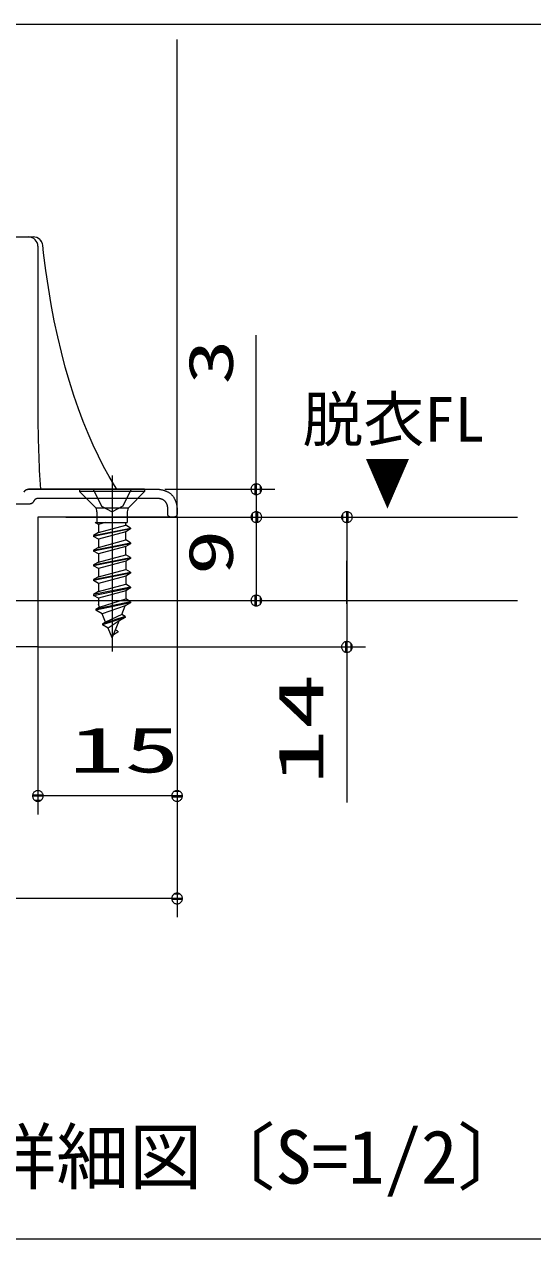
# Model space of a CAD drawing. Units: millimetres on the paper. Extents: x -305 to 305, y -152 to 152.
# Drawn here: x -2.4 to 25, y -98 to -32.5 of the extents above; entities that cross this region are included whole.
import ezdxf
from ezdxf.enums import TextEntityAlignment as Align

# ---------------------------------------------------------------- set-up
doc = ezdxf.new("R2010")
doc.units = ezdxf.units.MM
doc.linetypes.add('LONG_CHAIN', pattern=[21, 18, -1, 1, -1])
doc.linetypes.add('LONG_DASHED2', pattern=[13, 12, -1])
doc.layers.add('0-2_0', color=7, linetype='Continuous', lineweight=9)
doc.layers.add('0-4_S4', color=7, linetype='Continuous', lineweight=9)
doc.styles.add('ＭＳ ゴシック', font='')
doc.styles.get('ＭＳ ゴシック').set_extended_font_data('MS Gothic')

# ---------------------------------------------------------------- blocks, each defined once
blk = doc.blocks.new('_DOTSMALL')
at = {"layer": '0-2_0'}
for p, q in [((0.0746, 0.1), (-0.0746, 0.1)), ((0.1223, -0.0248), (-0.1223, -0.0248))]:
    blk.add_line(p, q, dxfattribs=at)
for points in [[(0.125, 0), (0.124, 0.0157), (0.1211, 0.0311), (0.1162, 0.046), (0.1095, 0.0602), (0.1011, 0.0735), (0.0911, 0.0856), (0.0797, 0.0963), (0.067, 0.1055), (0.0532, 0.1131), (0.0386, 0.1189), (0.0234, 0.1228), (0.0078, 0.1248), (-0.0078, 0.1248), (-0.0234, 0.1228), (-0.0386, 0.1189), (-0.0532, 0.1131), (-0.067, 0.1055), (-0.0797, 0.0963), (-0.0911, 0.0856), (-0.1011, 0.0735), (-0.1095, 0.0602), (-0.1162, 0.046), (-0.1211, 0.0311), (-0.124, 0.0157), (-0.125, 0), (0, 0)], [(-0.125, 0), (-0.124, -0.0157), (-0.1211, -0.0311), (-0.1162, -0.046), (-0.1095, -0.0602), (-0.1011, -0.0735), (-0.0911, -0.0856), (-0.0797, -0.0963), (-0.067, -0.1055), (-0.0532, -0.1131), (-0.0386, -0.1189), (-0.0234, -0.1228), (-0.0078, -0.1248), (0.0078, -0.1248), (0.0234, -0.1228), (0.0386, -0.1189), (0.0532, -0.1131), (0.067, -0.1055), (0.0797, -0.0963), (0.0911, -0.0856), (0.1011, -0.0735), (0.1095, -0.0602), (0.1162, -0.046), (0.1211, -0.0311), (0.124, -0.0157), (0.125, 0), (0, 0)]]:
    blk.add_lwpolyline(points, close=True, dxfattribs=at)

msp = doc.modelspace()

# ---------------------------------------------------------------- linework, layer by layer
at = {"layer": '0-4_S4'}
for p, q in [((-56.733, -32.546), (26.244, -32.546)), ((5.878, -59.109), (5.878, -33.359)), ((-2.873, -44.009), (-1.873, -44.009)), ((-1.623, -44.509), (-1.623, -53.483)), ((10.151, -57.61), (10.151, -49.303)), ((-2.14, -57.609), (4.878, -57.609)), ((2.632, -57.609), (-2.123, -57.609)), ((4.878, -58.109), (-1.622, -58.109)), ((0.628, -57.609), (0.628, -57.734)), ((4.128, -57.609), (0.628, -57.609)), ((4.128, -57.734), (0.628, -57.734)), ((0.628, -57.734), (1.444, -58.55)), ((4.128, -57.734), (3.313, -58.55)), ((4.128, -57.609), (4.128, -57.734)), ((5.228, -57.61), (11.151, -57.61)), ((10.151, -57.61), (10.151, -59.107)), ((-2.08, -58.409), (-4.172, -58.409)), ((1.503, -58.609), (3.253, -58.609)), ((1.561, -58.833), (1.561, -59.403)), ((3.196, -58.833), (3.196, -59.403)), ((5.378, -58.959), (5.378, -58.609)), ((5.878, -58.609), (5.878, -58.959)), ((5.878, -59.109), (-1.622, -59.109)), ((-1.622, -59.109), (-1.622, -66.109)), ((-0.114, -59.107), (24.235, -59.107)), ((1.467, -59.403), (3.196, -59.403)), ((1.641, -59.504), (1.641, -59.945)), ((1.641, -59.945), (3.116, -59.548)), ((3.116, -59.548), (3.116, -59.403)), ((3.378, -59.699), (3.116, -59.548)), ((5.728, -59.109), (5.528, -59.109)), ((5.878, -59.109), (16.032, -59.109)), ((5.878, -59.109), (5.878, -80.668)), ((5.878, -59.109), (5.878, -75.141)), ((10.151, -59.107), (10.151, -63.609)), ((15.032, -59.109), (15.032, -66.109)), ((1.378, -60.097), (3.378, -59.699)), ((3.378, -59.749), (1.378, -60.147)), ((1.641, -59.945), (1.378, -60.097)), ((1.378, -60.097), (1.378, -60.147)), ((3.116, -60.343), (3.116, -59.901)), ((1.378, -60.892), (3.378, -60.494)), ((3.378, -60.544), (1.378, -60.942)), ((1.641, -60.74), (1.378, -60.892)), ((1.641, -60.299), (1.641, -60.74)), ((1.641, -60.74), (3.116, -60.343)), ((3.116, -60.696), (1.641, -61.094)), ((3.378, -60.494), (3.116, -60.343)), ((3.116, -61.138), (3.116, -60.696)), ((1.378, -60.892), (1.378, -60.942)), ((1.641, -61.094), (1.378, -60.942)), ((1.378, -61.687), (3.378, -61.289)), ((3.378, -61.339), (1.378, -61.737)), ((1.641, -61.094), (1.641, -61.535)), ((1.641, -61.535), (3.116, -61.138)), ((3.378, -61.289), (3.116, -61.138)), ((3.378, -61.339), (3.116, -61.491)), ((3.116, -61.491), (3.116, -61.933)), ((3.378, -61.289), (3.378, -61.339)), ((15.032, -63.789), (15.032, -61.469)), ((1.378, -62.482), (3.378, -62.084)), ((3.378, -62.134), (1.378, -62.532)), ((1.641, -61.889), (1.641, -62.33)), ((1.641, -62.33), (3.116, -61.933)), ((3.378, -62.084), (3.116, -61.933)), ((3.378, -62.134), (3.116, -62.286)), ((3.378, -62.084), (3.378, -62.134)), ((1.641, -62.33), (1.378, -62.482)), ((1.378, -62.482), (1.378, -62.532)), ((1.641, -62.684), (1.378, -62.532)), ((3.116, -62.286), (1.641, -62.684)), ((1.641, -62.684), (1.641, -63.125)), ((1.641, -63.125), (3.116, -62.728)), ((3.116, -62.286), (3.116, -62.728)), ((3.378, -62.879), (3.116, -62.728)), ((3.378, -62.879), (1.378, -63.277)), ((1.378, -63.327), (3.378, -62.929)), ((1.641, -63.125), (1.378, -63.277)), ((1.378, -63.277), (1.378, -63.327)), ((1.641, -63.479), (1.378, -63.327)), ((3.116, -63.081), (1.641, -63.479)), ((1.641, -63.479), (1.641, -63.829)), ((3.378, -62.929), (3.116, -63.081)), ((3.116, -63.081), (3.116, -63.523)), ((3.378, -62.879), (3.378, -62.929)), ((-9.597, -63.609), (24.235, -63.609)), ((3.378, -63.674), (1.503, -64.072)), ((3.378, -63.724), (1.503, -64.122)), ((1.696, -63.961), (1.503, -64.072)), ((1.503, -64.072), (1.503, -64.122)), ((1.844, -64.318), (1.503, -64.122)), ((1.696, -63.961), (1.641, -63.829)), ((1.696, -63.961), (3.116, -63.523)), ((3.09, -63.891), (1.844, -64.318)), ((2.895, -64.363), (3.09, -63.891)), ((3.378, -63.724), (3.09, -63.891)), ((3.378, -63.674), (3.116, -63.523)), ((3.378, -63.674), (3.378, -63.724)), ((2.029, -64.766), (1.844, -64.318)), ((3.078, -64.469), (1.853, -64.867)), ((3.078, -64.519), (1.853, -64.917)), ((2.029, -64.766), (1.853, -64.867)), ((2.895, -64.363), (2.029, -64.766)), ((2.752, -64.708), (2.166, -65.098)), ((2.378, -65.609), (2.752, -64.708)), ((3.078, -64.519), (2.752, -64.708)), ((3.078, -64.469), (2.895, -64.363)), ((3.078, -64.469), (3.078, -64.519)), ((1.853, -64.867), (1.853, -64.917)), ((2.166, -65.098), (1.853, -64.917)), ((2.378, -65.609), (2.166, -65.098)), ((2.678, -65.314), (2.445, -65.449)), ((2.678, -65.264), (2.552, -65.191)), ((2.678, -65.264), (2.678, -65.314)), ((-1.622, -66.109), (-17.274, -66.109)), ((-1.622, -66.109), (16.032, -66.109)), ((-1.622, -66.109), (-1.622, -75.141)), ((15.032, -66.109), (15.032, -74.493)), ((5.878, -74.141), (-1.622, -74.141)), ((5.878, -79.668), (-26.622, -79.668))]:
    msp.add_line(p, q, dxfattribs=at)
at = {"layer": '0-4_S4', "linetype": 'LONG_CHAIN'}
msp.add_line((2.378, -56.859), (2.378, -66.357), dxfattribs=at)
at = {"layer": '0-4_S4', "linetype": 'LONG_DASHED2'}
for p, q in [((3.403, -57.609), (2.951, -58.517)), ((2.951, -58.517), (2.378, -58.821))]:
    msp.add_line(p, q, dxfattribs=at)
at = {"layer": '0-4_S4'}
for points in [[(-56.733, -32.546), (-56.733, -98.006), (26.244, -98.006)], [(2.632, -57.609), (2.509, -57.414), (2.212, -56.914), (1.922, -56.386), (1.636, -55.826), (1.357, -55.234), (1.084, -54.61), (0.819, -53.955), (0.563, -53.268), (0.316, -52.55), (0.08, -51.802), (-0.144, -51.024), (-0.356, -50.218), (-0.554, -49.386), (-0.738, -48.527), (-0.907, -47.645), (-1.059, -46.741), (-1.195, -45.816), (-1.313, -44.873), (-1.359, -44.458)], [(-2.358, -57.744), (-2.354, -57.738), (-2.351, -57.732), (-2.347, -57.726), (-2.343, -57.721), (-2.339, -57.715), (-2.335, -57.71), (-2.331, -57.704), (-2.327, -57.699), (-2.323, -57.694)], [(-2.323, -57.694), (-2.319, -57.688), (-2.314, -57.683), (-2.31, -57.679), (-2.305, -57.674), (-2.301, -57.669), (-2.296, -57.665), (-2.291, -57.661), (-2.286, -57.656), (-2.28, -57.652), (-2.275, -57.649), (-2.269, -57.645), (-2.264, -57.642), (-2.258, -57.639), (-2.252, -57.636), (-2.246, -57.633), (-2.239, -57.63), (-2.233, -57.628), (-2.227, -57.625), (-2.22, -57.623), (-2.214, -57.621), (-2.207, -57.619), (-2.2, -57.618), (-2.194, -57.616), (-2.187, -57.615), (-2.18, -57.614), (-2.174, -57.612), (-2.167, -57.612), (-2.16, -57.611), (-2.153, -57.61), (-2.147, -57.61), (-2.14, -57.609)], [(-1.622, -58.109), (-1.63, -58.11), (-1.638, -58.11), (-1.646, -58.111), (-1.655, -58.112), (-1.663, -58.114), (-1.671, -58.115), (-1.679, -58.117), (-1.687, -58.119), (-1.695, -58.121), (-1.703, -58.123), (-1.711, -58.126), (-1.719, -58.129), (-1.727, -58.132), (-1.734, -58.136), (-1.741, -58.14), (-1.748, -58.144), (-1.755, -58.148), (-1.762, -58.152), (-1.768, -58.157), (-1.774, -58.162), (-1.78, -58.168), (-1.786, -58.173), (-1.792, -58.179), (-1.797, -58.185), (-1.803, -58.191), (-1.808, -58.198), (-1.813, -58.204), (-1.818, -58.211), (-1.823, -58.217), (-1.828, -58.224), (-1.832, -58.231), (-1.837, -58.238), (-1.842, -58.245), (-1.846, -58.252), (-1.851, -58.259), (-1.855, -58.266), (-1.86, -58.273), (-1.865, -58.28), (-1.869, -58.287)], [(4.878, -57.609), (4.909, -57.612), (4.94, -57.616), (4.97, -57.621), (5.001, -57.626), (5.032, -57.632), (5.063, -57.638), (5.094, -57.645), (5.124, -57.653), (5.155, -57.661), (5.185, -57.671), (5.215, -57.681), (5.245, -57.691), (5.274, -57.703), (5.303, -57.715), (5.332, -57.728), (5.36, -57.742), (5.387, -57.756), (5.415, -57.772), (5.441, -57.788), (5.467, -57.805), (5.492, -57.822), (5.517, -57.841), (5.54, -57.861), (5.563, -57.881), (5.585, -57.902), (5.607, -57.924), (5.627, -57.947), (5.647, -57.971), (5.665, -57.995), (5.683, -58.021), (5.7, -58.047), (5.716, -58.073), (5.731, -58.1), (5.746, -58.128), (5.76, -58.156), (5.773, -58.185), (5.785, -58.214), (5.796, -58.243), (5.807, -58.273)], [(5.047, -58.145), (5.032, -58.14), (5.017, -58.135), (5.001, -58.131), (4.986, -58.127), (4.971, -58.124), (4.955, -58.12), (4.94, -58.118), (4.924, -58.115), (4.909, -58.113), (4.894, -58.111), (4.878, -58.109)], [(5.378, -58.609), (5.377, -58.594), (5.375, -58.579), (5.373, -58.563), (5.37, -58.548), (5.367, -58.532), (5.364, -58.517), (5.36, -58.502), (5.357, -58.486), (5.352, -58.471), (5.348, -58.456), (5.343, -58.441), (5.337, -58.426), (5.332, -58.411), (5.325, -58.397), (5.319, -58.383), (5.312, -58.369), (5.305, -58.355), (5.297, -58.341), (5.289, -58.328), (5.281, -58.315), (5.272, -58.302), (5.262, -58.29), (5.253, -58.278), (5.243, -58.267), (5.232, -58.256), (5.221, -58.245), (5.209, -58.235), (5.198, -58.225), (5.185, -58.216), (5.173, -58.207), (5.16, -58.199), (5.146, -58.19), (5.133, -58.183), (5.119, -58.176), (5.105, -58.169), (5.091, -58.162), (5.076, -58.156), (5.062, -58.15), (5.047, -58.145)], [(-1.869, -58.287), (-1.874, -58.294), (-1.879, -58.301), (-1.884, -58.308), (-1.889, -58.314), (-1.894, -58.321), (-1.899, -58.327), (-1.904, -58.333), (-1.91, -58.339), (-1.915, -58.345), (-1.921, -58.351), (-1.927, -58.356), (-1.933, -58.361), (-1.94, -58.366), (-1.946, -58.371), (-1.953, -58.375), (-1.96, -58.379), (-1.968, -58.383), (-1.975, -58.386), (-1.983, -58.389), (-1.99, -58.392), (-1.998, -58.395), (-2.006, -58.398), (-2.014, -58.4), (-2.022, -58.402), (-2.03, -58.403), (-2.039, -58.405), (-2.047, -58.406), (-2.055, -58.407), (-2.063, -58.408), (-2.072, -58.409), (-2.08, -58.409)], [(5.807, -58.273), (5.817, -58.303), (5.826, -58.333), (5.835, -58.363), (5.843, -58.394), (5.85, -58.425), (5.856, -58.456), (5.862, -58.486), (5.867, -58.517), (5.871, -58.548), (5.875, -58.579), (5.878, -58.609), (5.878, -58.609)], [(2.013, -59.403), (1.641, -59.504), (1.467, -59.403)], [(5.389, -59.01), (5.388, -59.005), (5.386, -59.001), (5.385, -58.996), (5.384, -58.992), (5.383, -58.987), (5.382, -58.982), (5.381, -58.978), (5.38, -58.973), (5.379, -58.968), (5.379, -58.964), (5.378, -58.959)], [(5.528, -59.109), (5.524, -59.109), (5.519, -59.108), (5.515, -59.108), (5.51, -59.107), (5.505, -59.106), (5.501, -59.105), (5.496, -59.104), (5.491, -59.103), (5.487, -59.101), (5.482, -59.1), (5.478, -59.099), (5.473, -59.097), (5.469, -59.095), (5.465, -59.093), (5.46, -59.091), (5.456, -59.089), (5.452, -59.087), (5.448, -59.085), (5.444, -59.083), (5.44, -59.08), (5.436, -59.077), (5.433, -59.075), (5.429, -59.072), (5.426, -59.069), (5.422, -59.065), (5.419, -59.062), (5.416, -59.059), (5.413, -59.055), (5.41, -59.051), (5.408, -59.048), (5.405, -59.044), (5.403, -59.04), (5.4, -59.036), (5.398, -59.032), (5.396, -59.027), (5.394, -59.023), (5.392, -59.019), (5.391, -59.014), (5.389, -59.01)], [(5.779, -59.099), (5.774, -59.1), (5.77, -59.101), (5.765, -59.103), (5.761, -59.104), (5.756, -59.105), (5.751, -59.106), (5.747, -59.107), (5.742, -59.108), (5.738, -59.108), (5.733, -59.109), (5.728, -59.109), (5.728, -59.109)], [(5.878, -58.959), (5.878, -58.964), (5.877, -58.968), (5.877, -58.973), (5.876, -58.978), (5.875, -58.982), (5.874, -58.987), (5.873, -58.992), (5.872, -58.996), (5.871, -59.001), (5.869, -59.005), (5.868, -59.01), (5.866, -59.014), (5.864, -59.019), (5.862, -59.023), (5.861, -59.027), (5.858, -59.032), (5.856, -59.036), (5.854, -59.04), (5.852, -59.044), (5.849, -59.048), (5.846, -59.051), (5.844, -59.055), (5.841, -59.059), (5.838, -59.062), (5.834, -59.065), (5.831, -59.069), (5.828, -59.072), (5.824, -59.075), (5.82, -59.077), (5.817, -59.08), (5.813, -59.083), (5.809, -59.085), (5.805, -59.087), (5.801, -59.089), (5.796, -59.091), (5.792, -59.093), (5.788, -59.095), (5.783, -59.097), (5.779, -59.099)], [(3.116, -59.901), (1.641, -60.299), (1.378, -60.147)], [(3.378, -59.699), (3.378, -59.749), (3.116, -59.901)], [(3.378, -60.494), (3.378, -60.544), (3.116, -60.696)], [(3.116, -61.491), (1.641, -61.889), (1.378, -61.737)], [(1.641, -61.535), (1.378, -61.687), (1.378, -61.737)]]:
    msp.add_lwpolyline(points, dxfattribs=at)
at = {"layer": '0-4_S4', "linetype": 'LONG_DASHED2'}
msp.add_lwpolyline([(1.353, -57.609), (1.806, -58.517), (2.378, -58.821)], dxfattribs=at)
at = {"layer": '0-4_S4'}
for centre, radius, start, end in [((-2.123, -44.509), 0.5, 0, 90), ((-1.878, -44.554), 0.545, 47.53389, 90.51615), ((-1.858, -44.51), 0.499, 6.00017, 45.85093), ((-1.811, -44.494), 0.453, 4.52672, 46.02402), ((-2.123, -57.859), 0.25, 90, 157.97569), ((1.161, -58.833), 0.4, 0, 45), ((3.596, -58.833), 0.4, 135, 180)]:
    msp.add_arc(centre, radius, start, end, dxfattribs=at)
msp.add_ellipse((8.377, -53.483), major_axis=(0, 24.767), ratio=0.403771, start_param=1.570796, end_param=1.738172, dxfattribs=at)

# ---------------------------------------------------------------- block references
at = {"layer": '0-4_S4', "xscale": 2.32, "yscale": 2.32}
for p, rotation in [((10.151, -57.61), 270), ((10.151, -59.107), 90), ((10.151, -59.107), 90), ((15.032, -59.109), 90), ((10.151, -63.609), 270), ((15.032, -66.109), 270), ((-1.622, -74.141), 180)]:
    msp.add_blockref('_DOTSMALL', p, dxfattribs=dict(at, rotation=rotation))
for p in [(5.878, -74.141), (5.878, -79.668)]:
    msp.add_blockref('_DOTSMALL', p, dxfattribs=at)

# ---------------------------------------------------------------- texts
at = {"layer": '0-4_S4', "style": 'ＭＳ ゴシック'}
for s, height, width, p in [('3', 2.405, 1.5, (9.613, -51.97)), ('9', 2.405, 1.5, (9.613, -62.238)), ('14', 2.444, 1.8, (14.502, -73.536))]:
    msp.add_text(s, height=height, rotation=90, dxfattribs=dict(at, width=width)).set_placement(p, align=Align.BOTTOM_LEFT)
for s, height, p in [('脱衣FL', 2.405, (12.64, -55.763)), ('a部詳細図〔S=1/2〕', 2.886, (-10.474, -95.903))]:
    msp.add_text(s, height=height, dxfattribs=at).set_placement(p, align=Align.BOTTOM_LEFT)
for s, height, width, p in [('▼', 2.405, 0.75, (15.988, -59.158)), ('15', 2.444, 1.8, (0.04, -73.611))]:
    msp.add_text(s, height=height, dxfattribs=dict(at, width=width)).set_placement(p, align=Align.BOTTOM_LEFT)

doc.saveas('drawing.dxf')
